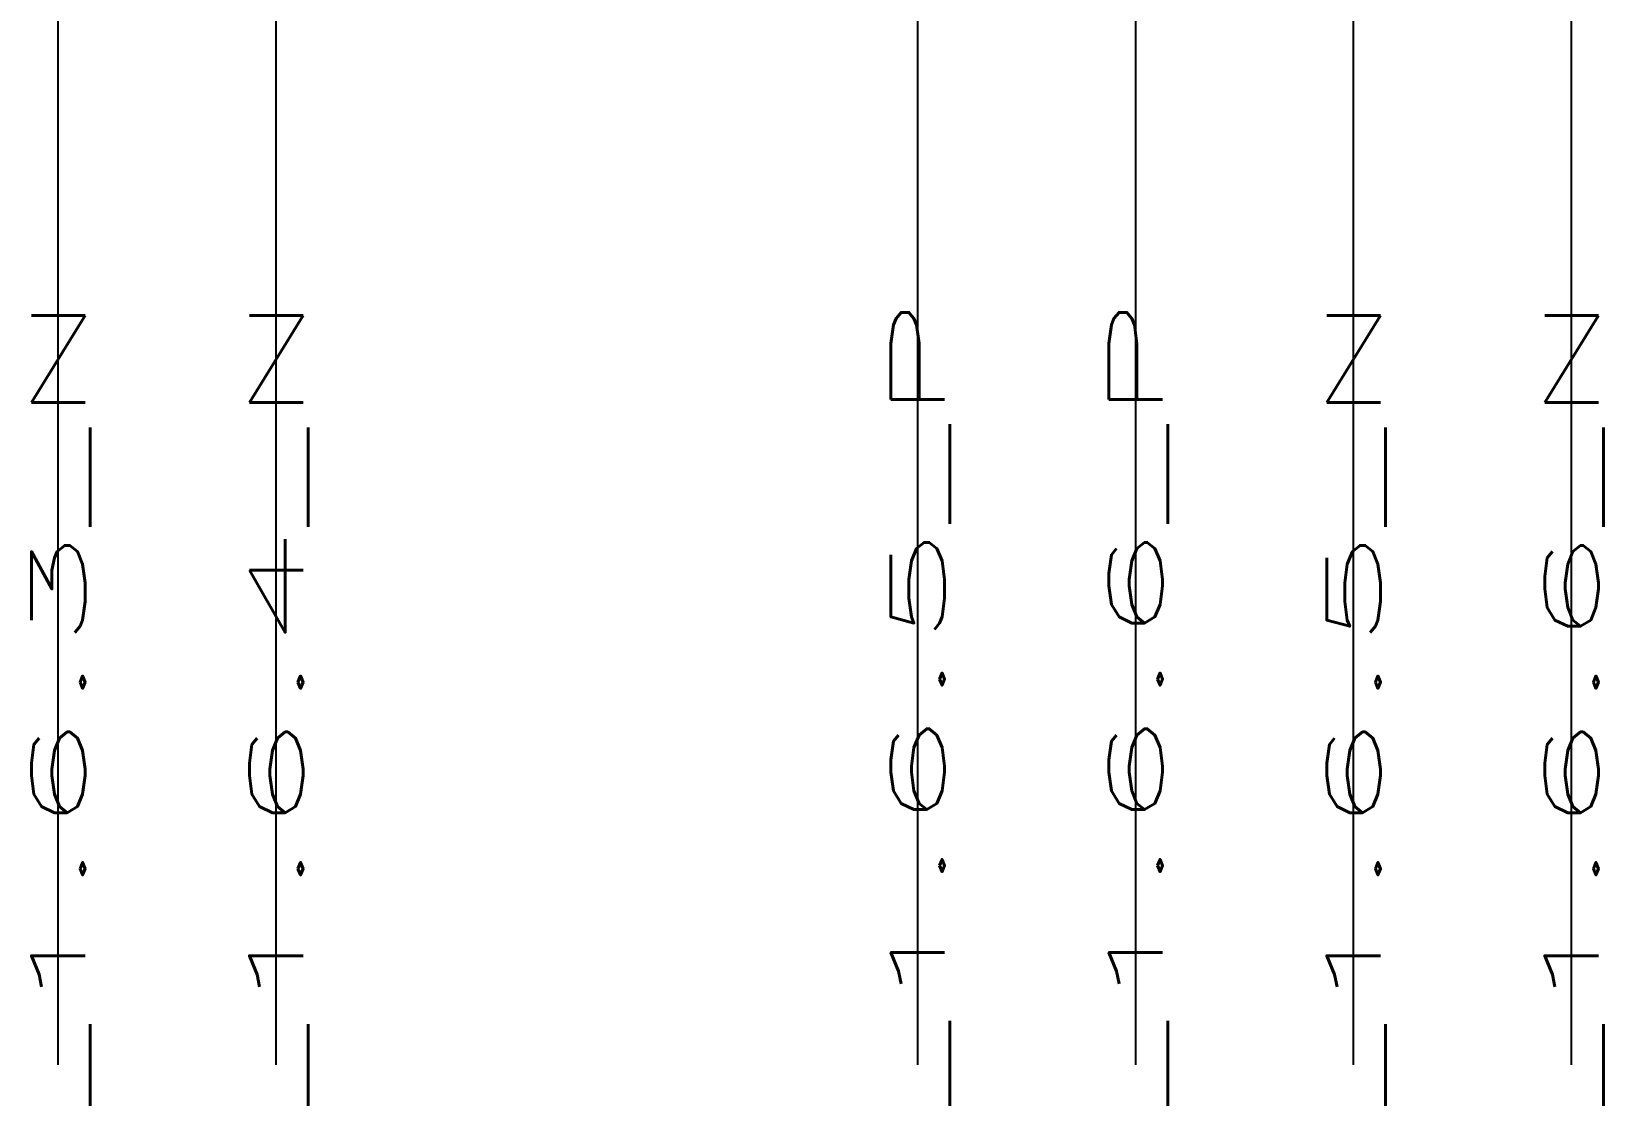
# Model space of a CAD drawing. Header units: inches. Extents: x -58 to 1235, y -506 to 1148.
# Drawn here: x 491.33 to 531.97, y 782.8 to 810.3 of the extents above; entities that cross this region are included whole.
import ezdxf
from ezdxf.enums import TextEntityAlignment as Align

# ---------------------------------------------------------------- set-up
doc = ezdxf.new("R2010")
doc.units = ezdxf.units.IN
doc.header["$MEASUREMENT"] = 0
for name, color, linetype in [('MISC', 2, 'Continuous'), ('RED_12AWG', 1, 'Continuous'), ('WIRENO', 70, 'Continuous')]:
    doc.layers.add(name, color=color, linetype=linetype)
doc.styles.add('WD', font='romans.shx')

# ---------------------------------------------------------------- blocks, each defined once
blk = doc.blocks.new('WD_WNV1')
at = {"style": 'WD', "width": 0.9}
blk.add_attdef('WIRENO', text='', height=0.125, rotation=90, dxfattribs=at).set_placement((0, 0), align=Align.MIDDLE_CENTER)
at = {"style": 'WD', "flags": 1}
for tag, p in [('W01USER', (0.0956, 0.0772)), ('W02USER', (0.0956, 0.0694)), ('W03USER', (0.0956, 0.0616)), ('W04USER', (0.0956, 0.0538)), ('W05USER', (0.0956, 0.046)), ('W06USER', (0.0956, 0.0382)), ('W07USER', (0.0956, 0.0304)), ('W08USER', (0.0956, 0.0226)), ('W09USER', (0.0956, 0.0147)), ('W10USER', (0.0956, 0.0069))]:
    blk.add_attdef(tag, text='', height=0.005, dxfattribs=at).set_placement(p, align=Align.CENTER)
at = {"color": 7, "style": 'WD'}
for tag, p in [('X2_TINY_DOT_DONT_REMOVE', (0, 0.0625)), ('X8_TINY_DOT_DONT_REMOVE', (0, -0.0625))]:
    blk.add_attdef(tag, p, '', height=0.0001, dxfattribs=at)
at = {"style": 'WD', "flags": 1}
for tag, p in [('X2TERM01', (0, 0.0625)), ('X8TERM01', (0, -0.0625))]:
    blk.add_attdef(tag, p, '', height=0.01, dxfattribs=at)

msp = doc.modelspace()

# ---------------------------------------------------------------- linework, layer by layer
at = {"layer": 'RED_12AWG'}
for p, q in [((492.026, 783.595), (492.026, 1002.778)), ((497.66, 783.595), (497.66, 1002.778)), ((514.245, 783.595), (514.245, 1002.778)), ((519.878, 783.595), (519.878, 1002.778)), ((525.512, 783.595), (525.512, 1002.778)), ((531.146, 783.595), (531.146, 1002.778))]:
    msp.add_line(p, q, dxfattribs=at)

# ---------------------------------------------------------------- block references
at = {"layer": 'WIRENO'}
ref = msp.add_blockref('WD_WNV1', (492.026, 782.797), dxfattribs=dict(at, xscale=11.10534327610833, yscale=33.316029828325, zscale=1.110534327610833))
ref.add_attrib('X2_TINY_DOT_DONT_REMOVE', '.', (492.026, 806.714), dxfattribs={"layer": 'MISC', "color": 7, "height": 0.00333, "style": 'WD', "width": 0.333333})
ref.add_attrib('WIRENO', 'SOL-06_1.6.3_N', dxfattribs={"height": 1.38817, "rotation": 90, "style": 'WD', "width": 2.7}).set_placement((492.026, 782.797), align=Align.MIDDLE_CENTER)
ref = msp.add_blockref('WD_WNV1', (497.66, 782.797), dxfattribs=dict(at, xscale=11.10534327610833, yscale=33.316029828325, zscale=1.110534327610833))
ref.add_attrib('X2_TINY_DOT_DONT_REMOVE', '.', (497.66, 806.714), dxfattribs={"layer": 'MISC', "color": 7, "height": 0.00333, "style": 'WD', "width": 0.333333})
ref.add_attrib('WIRENO', 'SOL-06_1.6.4_N', dxfattribs={"height": 1.38817, "rotation": 90, "style": 'WD', "width": 2.7}).set_placement((497.66, 782.797), align=Align.MIDDLE_CENTER)
ref = msp.add_blockref('WD_WNV1', (514.245, 782.797), dxfattribs=dict(at, xscale=11.10534327610833, yscale=33.316029828325, zscale=1.110534327610833))
ref.add_attrib('X2_TINY_DOT_DONT_REMOVE', '.', (514.245, 806.714), dxfattribs={"layer": 'MISC', "color": 7, "height": 0.00333, "style": 'WD', "width": 0.333333})
ref.add_attrib('WIRENO', 'SOL-06_1.6.5_P', dxfattribs={"height": 1.38817, "rotation": 90, "style": 'WD', "width": 2.7}).set_placement((514.245, 782.797), align=Align.MIDDLE_CENTER)
ref = msp.add_blockref('WD_WNV1', (519.878, 782.797), dxfattribs=dict(at, xscale=11.10534327610833, yscale=33.316029828325, zscale=1.110534327610833))
ref.add_attrib('X2_TINY_DOT_DONT_REMOVE', '.', (519.878, 806.714), dxfattribs={"layer": 'MISC', "color": 7, "height": 0.00333, "style": 'WD', "width": 0.333333})
ref.add_attrib('WIRENO', 'SOL-06_1.6.6_P', dxfattribs={"height": 1.38817, "rotation": 90, "style": 'WD', "width": 2.7}).set_placement((519.878, 782.797), align=Align.MIDDLE_CENTER)
ref = msp.add_blockref('WD_WNV1', (525.512, 782.797), dxfattribs=dict(at, xscale=11.10534327610833, yscale=33.316029828325, zscale=1.110534327610833))
ref.add_attrib('X2_TINY_DOT_DONT_REMOVE', '.', (525.512, 806.714), dxfattribs={"layer": 'MISC', "color": 7, "height": 0.00333, "style": 'WD', "width": 0.333333})
ref.add_attrib('WIRENO', 'SOL-06_1.6.5_N', dxfattribs={"height": 1.38817, "rotation": 90, "style": 'WD', "width": 2.7}).set_placement((525.512, 782.797), align=Align.MIDDLE_CENTER)
ref = msp.add_blockref('WD_WNV1', (531.146, 782.797), dxfattribs=dict(at, xscale=11.10534327610833, yscale=33.316029828325, zscale=1.110534327610833))
ref.add_attrib('X2_TINY_DOT_DONT_REMOVE', '.', (531.146, 806.714), dxfattribs={"layer": 'MISC', "color": 7, "height": 0.00333, "style": 'WD', "width": 0.333333})
ref.add_attrib('WIRENO', 'SOL-06_1.6.6_N', dxfattribs={"height": 1.38817, "rotation": 90, "style": 'WD', "width": 2.7}).set_placement((531.146, 782.797), align=Align.MIDDLE_CENTER)

doc.saveas('drawing.dxf')
